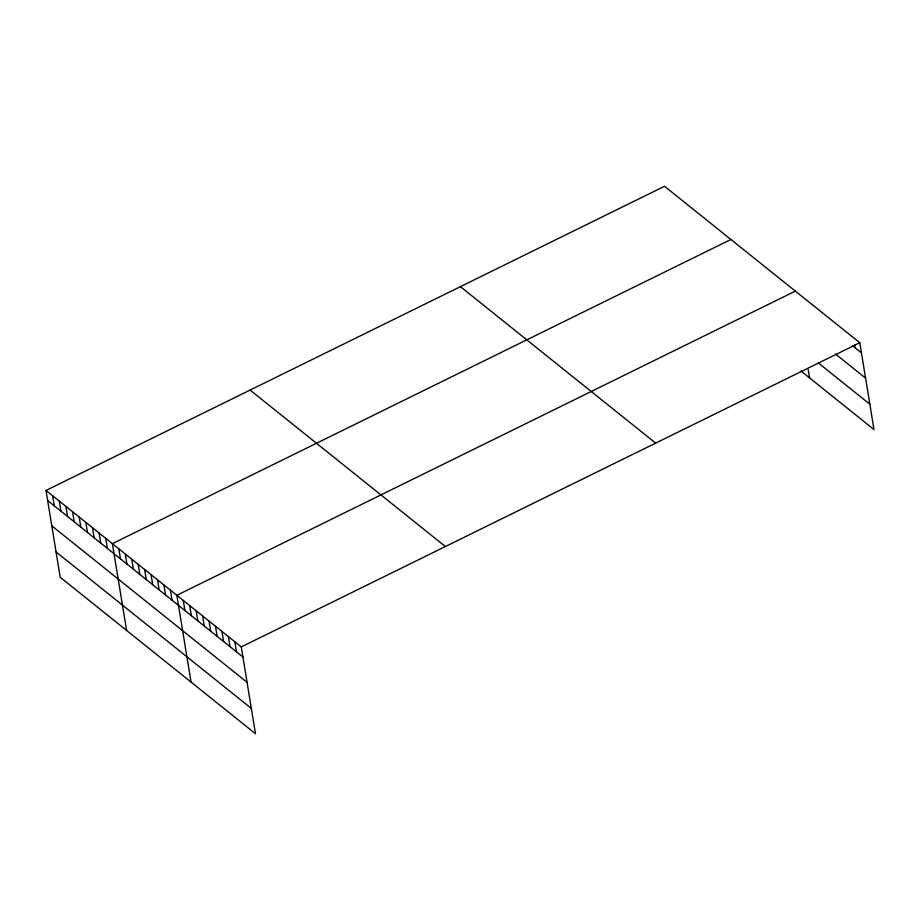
<?xml version="1.0" encoding="UTF-8"?>
<svg xmlns="http://www.w3.org/2000/svg" width="920" height="920" viewBox="0 0 920 920"><rect width="100%" height="100%" fill="white"/><g stroke="black" fill="none" stroke-linecap="round" stroke-linejoin="round"><path stroke-width="1.38" d="M46 490.452L241.27 646.921L255.484 733.723L60.214 577.265L46 490.452L664.516 186.277L859.786 342.734L874 429.548L800.975 371.024M730.905 239.476L112.389 543.651L126.603 630.453M795.351 291.111L176.835 595.286L191.049 682.088M241.27 646.921L859.786 342.734M852.84 345.931L861.43 352.82M835.509 354.039L865.582 378.131M818.305 362.917L869.848 404.225M460.402 286.649L655.672 443.118M250.113 390.08L445.383 546.537M47.644 500.526L242.914 656.995M51.796 525.849L247.066 682.318M56.074 551.942L251.332 708.4M854.576 345.138L854.99 347.656M808.174 369.472L809.565 377.913M234.83 641.757L236.474 651.831M228.378 636.594L230.034 646.668M221.939 631.431L223.583 641.505M215.498 626.267L217.143 636.341M209.047 621.103L210.703 631.178M202.607 615.94L204.251 626.014M196.167 610.776L197.811 620.851M189.715 605.613L191.371 615.687M183.275 600.449L184.92 610.523M170.384 590.122L172.04 600.196M163.944 584.959L165.589 595.033M157.504 579.795L159.148 589.869M151.052 574.632L152.708 584.706M144.612 569.468L146.257 579.542M138.172 564.305L139.817 574.379M131.721 559.141L133.377 569.216M125.281 553.978L126.925 564.052M118.841 548.814L120.485 558.889M105.754 538.338L107.398 548.412M99.118 533.014L100.763 543.087M92.471 527.689L94.127 537.763M85.836 522.376L87.48 532.45M79.201 517.051L80.845 527.125M72.553 511.738L74.209 521.812M65.918 506.414L67.562 516.488M59.282 501.089L60.927 511.175M52.636 495.776L54.291 505.85"/></g></svg>
